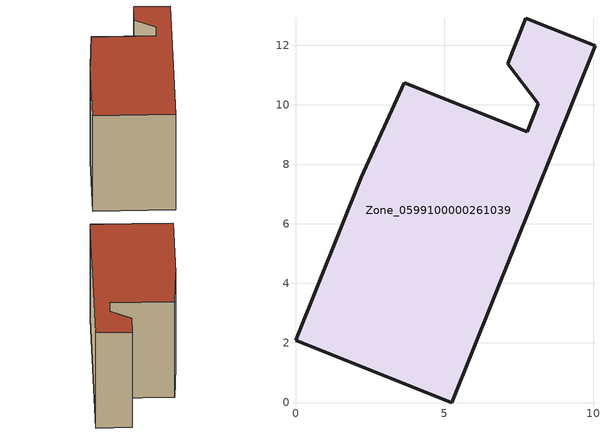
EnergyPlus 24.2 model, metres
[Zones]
Zone_0599100000261039
 floor ground (C_G): 7.78,9.1 8.15,10.03 7.13,11.38 7.74,12.9 10.06,11.98 5.25,0 0,2.1 2.2,7.56 3.65,10.74 z0.23
 wall outside (C_F): 10.06,11.98 7.74,12.9 7.13,11.38 8.15,10.03 7.78,9.1 3.65,10.74 2.2,7.56 0,2.1 5.25,0 10.06,11.98 z0.23:8.13
 roof outside (C_R): 2.2,7.56 0,2.1 5.25,0 10.06,11.98 7.74,12.9 7.13,11.38 8.15,10.03 7.78,9.1 3.65,10.74 z8.13
[BUILDING]
Pand.0599100000261039: North Axis=0; Terrain=City; Loads Convergence Tolerance Value=0.04; Temperature Convergence Tolerance Value=0.4; Solar Distribution=FullExterior; Maximum Number of Warmup Days=25; Minimum Number of Warmup Days=1
[Site:Location]
Rotterdam.The.Hague.AP_ZH_NLD Design_Conditions: Latitude=51.96; Longitude=4.45; Time Zone=1; Elevation=-4.5
[SITE:GROUNDTEMPERATURE:BUILDINGSURFACE]
18, 18, 18, 18, 18, 18, 18, 18, 18, 18, 18, 18
[MATERIAL] Thermal Absorptance=0.9; Solar Absorptance=0.7; Visible Absorptance=0.7
Name | Roughness | Thickness | Conductivity | Density | Specific Heat
G.TC.1975-1991 | MediumSmooth | 0.15 | 0.288461 | 540 | 1210
F.TC.1975-1991 | Rough | 0.3 | 0.230769 | 1920 | 840
R.TC.1975-1991 | MediumRough | 0.2 | 0.153846 | 1500 | 1000
[CONSTRUCTION]
C_G: G.TC.1975-1991
C_F: F.TC.1975-1991
C_R: R.TC.1975-1991
[ZONE]
Zone_0599100000261039: Type=1; Multiplier=1; Ceiling Height=Autocalculate; Volume=Autocalculate; Floor Area=autocalculate; Part of Total Floor Area=Yes
[ZONEINFILTRATION:DESIGNFLOWRATE]
Infil_Zone_0599100000261039: Zone or ZoneList or Space or SpaceList=Zone_0599100000261039; Schedule=AlwaysOn; Design Flow Rate Calculation Method=Flow/Area; Flow Rate per Floor Area=0.003; Constant Term Coefficient=1; Temperature Term Coefficient=0; Velocity Term Coefficient=0; Velocity Squared Term Coefficient=0
[HVACTEMPLATE:ZONE:IDEALLOADSAIRSYSTEM]
Zone_0599100000261039: Maximum Heating Supply Air Temperature=50; Minimum Cooling Supply Air Temperature=13; Maximum Heating Supply Air Humidity Ratio=0.0156; Minimum Cooling Supply Air Humidity Ratio=0.0077; Heating Limit=NoLimit; Cooling Limit=NoLimit; Dehumidification Control Type=ConstantSensibleHeatRatio; Cooling Sensible Heat Ratio=0.7; Dehumidification Setpoint=60; Humidification Control Type=None; Humidification Setpoint=30; Outdoor Air Method=None; Outdoor Air Flow Rate per Person=0.00944; Outdoor Air Flow Rate per Zone Floor Area=0; Outdoor Air Flow Rate per Zone=0; Demand Controlled Ventilation Type=None; Outdoor Air Economizer Type=NoEconomizer; Heat Recovery Type=None; Sensible Heat Recovery Effectiveness=0.7; Latent Heat Recovery Effectiveness=0.65
[ZONECONTROL:THERMOSTAT]
ThermostatControl_Zone_0599100000261039: Zone or ZoneList=Zone_0599100000261039; Control Type Schedule=DualSetpointControlType; Control 1=Thermostat_Zone_0599100000261039; Temperature Difference Between Cutout And Setpoint=0
[THERMOSTATSETPOINT:DUALSETPOINT]
Thermostat_Zone_0599100000261039: Heating Setpoint Temperature Schedule=HeatingSetpoint_Zone_0599100000261039; Cooling Setpoint Temperature Schedule=CoolingSetpoint_Zone_0599100000261039
[SCHEDULE:COMPACT]
HeatingSetpoint_Zone_0599100000261039: Through: 12/31, For: AllDays, Until: 24:00, 21
CoolingSetpoint_Zone_0599100000261039: Through: 12/31, For: AllDays, Until: 24:00, 24
DualSetpointControlType: Through: 12/31, For: AllDays, Until: 24:00, 4
AlwaysOn: Through: 12/31, For: AllDays, Until: 24:00, 1
